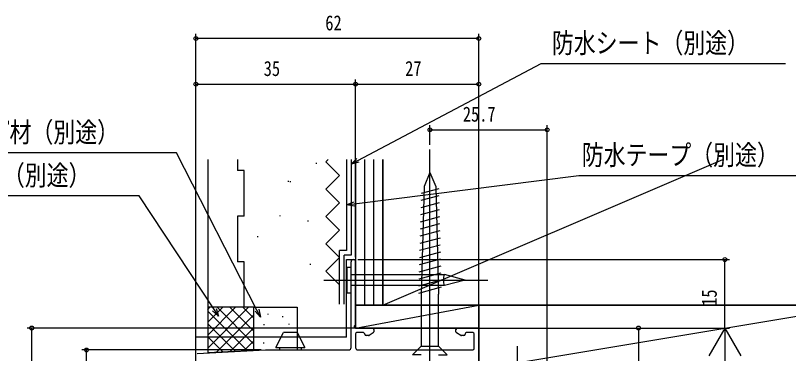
# Model space of a CAD drawing. Units: millimetres, scale not verified. Extents: x -495 to 495, y -800 to 801.
# Drawn here: x -410.1 to -240.6, y 514.6 to 588.6 of the extents above; entities that cross this region are included whole.
import ezdxf
from ezdxf.enums import TextEntityAlignment as Align

# ---------------------------------------------------------------- set-up
doc = ezdxf.new("R2010")
doc.units = ezdxf.units.MM
doc.header["$LTSCALE"] = 4
for name, color, linetype in [('0-2_YKK_11', 7, 'Continuous'), ('0-4_YKK_12', 2, 'Continuous'), ('0-5_YKK_13', 4, 'Continuous'), ('0-7_YKK_D', 6, 'Continuous'), ('0-9_YSS_K', 3, 'Continuous')]:
    doc.layers.add(name, color=color, linetype=linetype)
doc.styles.add('ＭＳ ゴシック', font='')
doc.styles.get('ＭＳ ゴシック').set_extended_font_data('MS Gothic')

msp = doc.modelspace()

# ---------------------------------------------------------------- linework, layer by layer
at = {"layer": '0-2_YKK_11'}
for p, q in [((-336.509, 515.847), (-336.509, 534.647)), ((-335.509, 534.647), (-335.509, 520.967)), ((-335.509, 520.147), (-331.809, 520.147)), ((-335.509, 518.847), (-335.509, 515.847)), ((-333.809, 519.147), (-335.209, 519.147)), ((-333.509, 518.797), (-333.509, 518.847)), ((-331.659, 519.06), (-332.565, 518.537)), ((-331.509, 519.847), (-331.509, 519.32)), ((-313.509, 519.32), (-313.509, 519.847)), ((-312.453, 518.537), (-313.359, 519.06)), ((-313.209, 520.147), (-308.809, 520.147)), ((-311.509, 518.847), (-311.509, 518.797)), ((-309.809, 519.147), (-311.209, 519.147)), ((-309.509, 515.647), (-309.509, 518.847)), ((-308.509, 519.847), (-308.509, 492.447)), ((-332.715, 518.497), (-333.209, 518.497)), ((-311.809, 518.497), (-312.303, 518.497)), ((-370.225, 514.562), (-355.252, 515.347)), ((-355.237, 515.347), (-337.009, 515.347)), ((-335.009, 515.347), (-309.809, 515.347))]:
    msp.add_line(p, q, dxfattribs=at)
for centre, radius, start, end in [((-336.009, 534.647), 0.5, 0, 180), ((-335.509, 520.447), 0.3, 120, 270), ((-335.809, 520.967), 0.3, 300, 0), ((-335.209, 518.847), 0.3, 90, 180), ((-333.809, 518.847), 0.3, 359.99709, 89.99709), ((-333.209, 518.797), 0.3, 180, 270), ((-331.809, 519.847), 0.3, 360, 90), ((-331.809, 519.32), 0.3, 300.0069, 0.02575), ((-313.209, 519.847), 0.3, 90, 180), ((-313.209, 519.32), 0.3, 180, 240.00416), ((-311.809, 518.797), 0.3, 270, 0), ((-311.209, 518.847), 0.3, 90, 180), ((-309.809, 518.847), 0.3, 0, 90), ((-308.809, 519.847), 0.3, 0, 90), ((-332.715, 518.797), 0.3, 269.94321, 299.92689), ((-312.304, 518.797), 0.3, 240.07438, 270.05553), ((-355.237, 515.047), 0.3, 90, 93), ((-337.009, 515.847), 0.5, 270, 0), ((-335.009, 515.847), 0.5, 180, 270), ((-309.809, 515.647), 0.3, 270, 0)]:
    msp.add_arc(centre, radius, start, end, dxfattribs=at)
at = {"layer": '0-4_YKK_12'}
for p, q in [((-337.503, 518.147), (-337.503, 535.147)), ((-337.503, 535.147), (-335.503, 535.147)), ((-337.503, 518.147), (-370.503, 518.147)), ((-370.503, 413.549), (-370.503, 518.147))]:
    msp.add_line(p, q, dxfattribs=at)
msp.add_lwpolyline([(-308.503, 491.147), (-308.503, 520.147), (-335.503, 520.147), (-335.503, 535.147)], dxfattribs=at)
at = {"layer": '0-5_YKK_13'}
for p, q in [((-319.209, 509.247), (-319.209, 559.247)), ((-317.254, 549.116), (-321.193, 548.061)), ((-317.295, 550.658), (-321.151, 549.625)), ((-317.212, 547.575), (-321.235, 546.497)), ((-317.171, 546.033), (-321.277, 544.932)), ((-317.13, 544.491), (-321.319, 543.368)), ((-317.088, 542.949), (-321.361, 541.804)), ((-317.047, 541.407), (-321.403, 540.24)), ((-317.006, 539.865), (-321.445, 538.676)), ((-316.964, 538.324), (-321.487, 537.112)), ((-316.923, 536.782), (-321.529, 535.548)), ((-316.881, 535.24), (-321.571, 533.983)), ((-337.449, 533.467), (-337.449, 527.827)), ((-337.449, 533.467), (-336.509, 533.467)), ((-336.509, 527.827), (-336.509, 533.467)), ((-316.799, 532.156), (-321.655, 530.855)), ((-316.84, 533.698), (-321.613, 532.419)), ((-342.449, 530.647), (-306.509, 530.647)), ((-336.509, 531.847), (-315.988, 531.847)), ((-316.757, 530.614), (-321.697, 529.291)), ((-316.146, 530.647), (-311.509, 530.647)), ((-311.509, 530.647), (-315.988, 531.847)), ((-311.509, 530.647), (-315.988, 529.447)), ((-315.988, 529.447), (-336.509, 529.447)), ((-316.716, 529.073), (-321.739, 527.727)), ((-337.449, 527.827), (-336.509, 527.827)), ((-321.109, 527.58), (-321.109, 516.147)), ((-317.309, 516.147), (-317.309, 527.58)), ((-352.959, 515.847), (-351.309, 519.147)), ((-348.309, 519.147), (-351.309, 519.147)), ((-348.309, 519.147), (-346.659, 515.847)), ((-352.959, 515.847), (-346.659, 515.847)), ((-352.209, 515.847), (-352.209, 515.351)), ((-347.409, 515.847), (-347.409, 515.519)), ((-321.109, 516.147), (-317.309, 516.147)), ((-300.009, 486.147), (-300.009, 516.147))]:
    msp.add_line(p, q, dxfattribs=at)
for points in [[(-319.209, 554.247), (-320.476, 551.189), (-321.109, 527.58)], [(-319.209, 554.247), (-317.943, 551.189), (-317.309, 527.58)], [(-321.109, 514.247), (-323.009, 514.247), (-321.109, 516.147)], [(-317.309, 514.247), (-315.409, 514.247), (-317.309, 516.147)]]:
    msp.add_lwpolyline(points, dxfattribs=at)
for centre, start, end in [((-315.039, 531.112), 142.21414, 202.78586), ((-315.039, 530.182), 157.21414, 217.78586)]:
    msp.add_arc(centre, 1.2, start, end, dxfattribs=at)
at = {"layer": '0-7_YKK_D'}
for p, q in [((-370.509, 516.262), (-370.509, 584.569)), ((-308.509, 583.569), (-370.509, 583.569)), ((-308.509, 521.847), (-308.509, 584.569)), ((-370.509, 515.262), (-370.509, 574.569)), ((-335.509, 535.647), (-335.509, 574.569)), ((-335.509, 535.647), (-335.509, 574.569)), ((-308.509, 520.847), (-308.509, 574.569)), ((-370.509, 573.569), (-335.509, 573.569)), ((-335.509, 573.569), (-308.509, 573.569)), ((-319.209, 560.247), (-319.209, 564.569)), ((-293.509, 494.147), (-293.509, 564.569)), ((-319.209, 563.569), (-293.509, 563.569)), ((-335.009, 535.147), (-253.553, 535.147)), ((-254.553, 520.147), (-254.553, 535.147)), ((-334.659, 520.147), (-407.503, 520.147)), ((-406.503, 499.852), (-406.503, 520.147)), ((-310.009, 520.147), (-272.503, 520.147)), ((-307.809, 520.147), (-253.553, 520.147)), ((-307.809, 520.147), (-253.553, 520.147)), ((-273.503, 520.147), (-273.503, 493.647)), ((-254.553, 520.147), (-258.053, 514.085)), ((-254.553, 520.147), (-251.053, 514.085)), ((-254.553, 520.147), (-254.553, 508.023)), ((-356.237, 515.347), (-395.503, 515.347)), ((-394.503, 491.647), (-394.503, 515.347))]:
    msp.add_line(p, q, dxfattribs=at)
for points in [[(-336.503, 556.07), (-335, 556.864), (-294.859, 578.077), (-241.279, 578.077)], [(-356.378, 522.525), (-357.151, 524.039), (-374.751, 558.526), (-440.171, 558.526)], [(-334.787, 556.462), (-336.503, 556.07), (-335.212, 557.267)], [(-337.503, 547.111), (-335.816, 547.324), (-286.609, 553.551), (-234.729, 553.551)], [(-365.534, 522.744), (-366.471, 524.162), (-382.93, 549.081), (-436.83, 549.081)], [(-335.759, 546.872), (-337.503, 547.111), (-335.873, 547.776)], [(-366.091, 524.413), (-365.534, 522.744), (-366.851, 523.911)], [(-356.745, 524.246), (-356.378, 522.525), (-357.557, 523.832)]]:
    msp.add_lwpolyline(points, dxfattribs=at)
for centre in [(-370.509, 583.569), (-308.509, 583.569), (-370.509, 573.569), (-335.509, 573.569), (-335.509, 573.569), (-308.509, 573.569), (-319.209, 563.569), (-293.509, 563.569), (-254.553, 535.147), (-406.503, 520.147), (-273.503, 520.147), (-394.503, 515.347)]:
    msp.add_circle(centre, 0.425, dxfattribs=at)
at = {"layer": '0-9_YSS_K'}
for p, q in [((-367.905, 557.078), (-367.905, 524.683)), ((-361.405, 557.078), (-361.405, 554.681)), ((-344.083, 556.15), (-344.083, 556.35)), ((-337.503, 557.078), (-337.503, 537.143)), ((-336.503, 557.078), (-336.503, 536.147)), ((-335.503, 557.078), (-335.503, 525.147)), ((-333.503, 525.147), (-333.503, 557.078)), ((-331.503, 525.147), (-331.503, 557.078)), ((-350.216, 552.16), (-350.216, 552.36)), ((-349.791, 552.11), (-349.791, 552.31)), ((-361.405, 544.683), (-361.405, 534.683)), ((-359.905, 544.683), (-361.405, 544.683)), ((-352.061, 544.628), (-352.061, 544.828)), ((-345.928, 543.481), (-345.928, 543.681)), ((-356.947, 540.09), (-356.947, 540.29)), ((-337.503, 537.143), (-339.003, 537.143)), ((-339.003, 525.347), (-339.003, 537.143)), ((-336.503, 536.147), (-338.003, 536.147)), ((-338.003, 525.347), (-338.003, 536.147)), ((-345.43, 534.028), (-345.43, 534.228)), ((-367.905, 524.24), (-367.461, 524.683)), ((-367.905, 521.412), (-364.633, 524.683)), ((-367.905, 518.583), (-361.805, 524.683)), ((-367.905, 515.755), (-358.976, 524.683)), ((-359.905, 524.683), (-367.905, 524.683)), ((-367.905, 524.683), (-367.905, 514.683)), ((-367.905, 523.875), (-359.17, 515.141)), ((-357.68, 524.683), (-367.68, 524.683)), ((-365.884, 524.683), (-357.9, 516.699)), ((-363.056, 524.683), (-357.9, 519.528)), ((-360.227, 524.683), (-357.9, 522.356)), ((-357.9, 524.683), (-357.9, 515.219)), ((-335.503, 520.147), (-308.503, 525.147)), ((-329.503, 525.147), (-224.503, 525.147)), ((-224.503, 525.147), (-308.503, 525.147)), ((-308.503, 511.147), (-224.503, 525.147)), ((-366.051, 514.78), (-357.9, 522.931)), ((-354.7, 523.093), (-354.7, 523.293)), ((-351.432, 522.557), (-351.432, 522.757)), ((-367.905, 521.047), (-361.858, 515)), ((-355.558, 520.79), (-355.558, 520.99)), ((-350.093, 520.897), (-350.093, 521.097)), ((-363.066, 514.937), (-357.9, 520.102)), ((-367.905, 518.219), (-364.545, 514.859)), ((-360.081, 515.093), (-357.9, 517.274)), ((-355.611, 516.772), (-355.611, 516.972)), ((-357.68, 515.219), (-367.905, 514.683))]:
    msp.add_line(p, q, dxfattribs=at)
for points in [[(-339.003, 553.583), (-342.003, 556.583), (-341.508, 557.078)], [(-335.503, 525.147), (-329.503, 525.147), (-329.503, 557.078)], [(-329.503, 557.078), (-329.503, 525.147), (-254.997, 557.078)], [(-359.905, 544.683), (-359.905, 554.681), (-361.405, 554.681)], [(-339.003, 547.583), (-342.003, 550.583), (-339.003, 553.583)], [(-339.003, 541.583), (-342.003, 544.583), (-339.003, 547.583)], [(-339.003, 535.583), (-342.003, 538.583), (-339.003, 541.583)], [(-339.003, 529.583), (-342.003, 532.583), (-339.003, 535.583)], [(-359.905, 524.683), (-359.905, 534.683), (-361.405, 534.683)], [(-357.68, 524.683), (-348.341, 524.683), (-348.341, 515.347)], [(-308.503, 525.147), (-308.503, 511.147), (-224.503, 511.147)]]:
    msp.add_lwpolyline(points, dxfattribs=at)
msp.add_lwpolyline([(-308.503, 520.147), (-308.503, 525.147), (-335.503, 525.147), (-335.503, 520.147)], close=True, dxfattribs=at)

# ---------------------------------------------------------------- texts
at = {"layer": '0-7_YKK_D', "style": 'ＭＳ ゴシック', "width": 0.8}
for s, height, p in [('62', 3.299, (-342.149, 584.369)), ('防水シート（別途）', 4.399, (-292.479, 579.077)), ('35', 3.299, (-355.649, 574.369)), ('27', 3.299, (-324.649, 574.369)), ('25.7', 3.299, (-311.999, 564.369)), ('バックアップ材（別途）', 4.399, (-440.171, 559.526)), ('防水テープ（別途）', 4.399, (-285.929, 554.551)), ('シーリング（別途）', 4.399, (-436.83, 550.081))]:
    msp.add_text(s, height=height, dxfattribs=at).set_placement(p, align=Align.BOTTOM_LEFT)
msp.add_text('15', height=3.299, rotation=90, dxfattribs=at).set_placement((-255.353, 525.007), align=Align.BOTTOM_LEFT)

doc.saveas('drawing.dxf')
